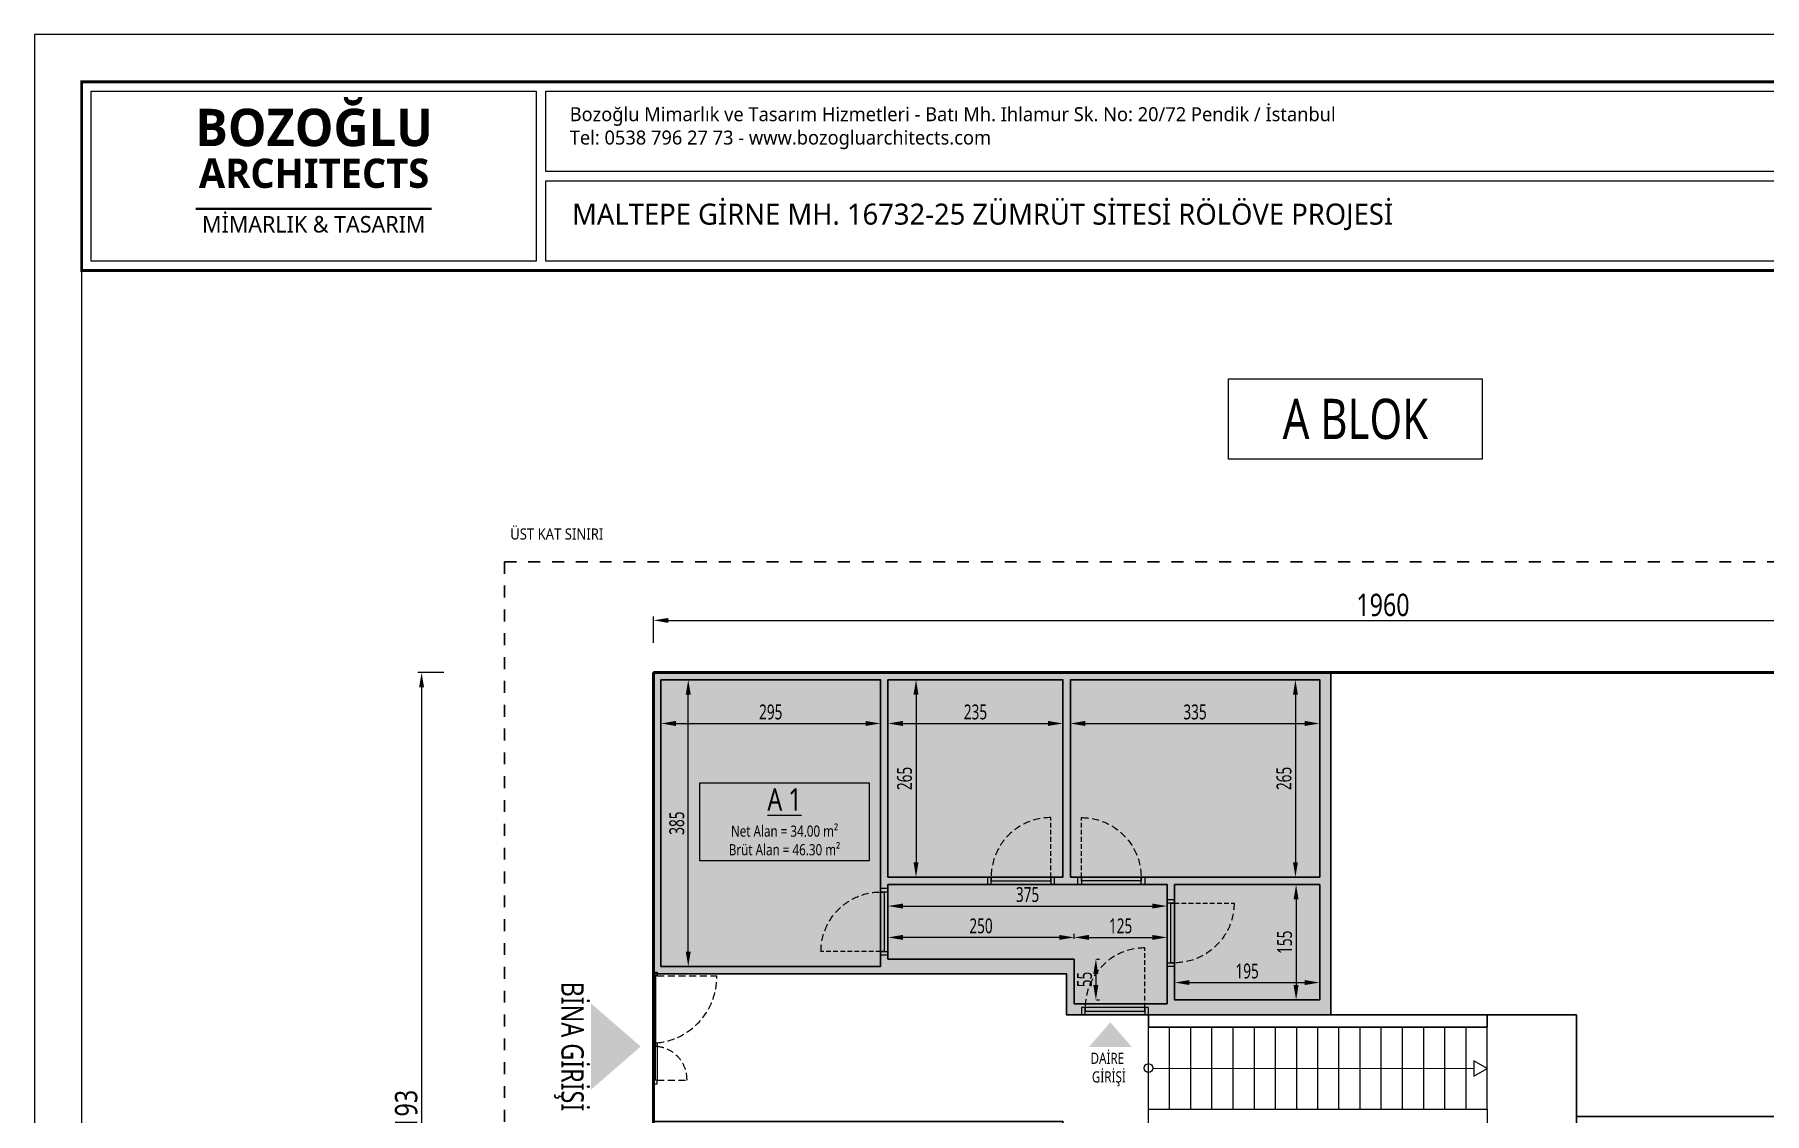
# Model space of a CAD drawing. Header units: metres. Extents: x 41905 to 73816, y -45641 to -42980.
# Drawn here: x 41905 to 44229, y -44429 to -42980 of the extents above; entities that cross this region are included whole.
import ezdxf

# ---------------------------------------------------------------- set-up
doc = ezdxf.new("R2010")
doc.units = ezdxf.units.M
doc.linetypes.add('HIDDEN2', pattern=[4.7625, 3.175, -1.5875])
doc.linetypes.add('JIS_02_1.2', pattern=[64.008, 32.004, -32.004])
for name, color, linetype, lineweight, true_color in [('0A PLAN BOYAMA', 7, 'Continuous', 13, 0xffdf7f), ('A GİRİŞ OKU', 1, 'Continuous', 13, 0xff0000), ('A YAZDIRMA', 7, 'Continuous', 13, 0x848484), ('A ÖLÇÜ DIŞ', 1, 'Continuous', 13, 0xff0000)]:
    doc.layers.add(name, color=color, linetype=linetype, lineweight=lineweight, true_color=true_color)
for name, color, linetype, lineweight in [('A ALAN BRÜT', 5, 'Continuous', 30), ('A ANTET', 7, 'Continuous', 13), ('A BİNA KONTUR', 4, 'Continuous', 50), ('A BİNA KONTUR KESİK', 4, 'JIS_02_1.2', 30), ('A DUVAR', 7, 'Continuous', 30), ('A KAPI', 11, 'Continuous', 13), ('A KAPI KESİK', 11, 'HIDDEN2', 13), ('A MERDİVEN', 3, 'Continuous', 13), ('A YAZI', 7, 'Continuous', 13)]:
    doc.layers.add(name, color=color, linetype=linetype, lineweight=lineweight)
doc.styles.add('HİB GENISO .70', font='GENISO.ttf', dxfattribs={"width": 0.7})
doc.styles.add('HİB NORMAL', font='segoeui.ttf')
doc.styles.add('HİB Segoe Bold', font='segoeuib.ttf', dxfattribs={"width": 0.8})
doc.styles.add('HİB SEGOE Normal .7', font='segoeui.ttf', dxfattribs={"width": 0.7})
doc.styles.add('HİB SEGOE Normal .9', font='segoeui.ttf', dxfattribs={"width": 0.9})
doc.styles.add('HİB Segoe Semilight .7', font='segoeuisl.ttf', dxfattribs={"width": 0.7})
doc.dimstyles.new('HİB New', dxfattribs={"dimtxt": 12, "dimasz": 18, "dimexe": 5, "dimexo": 30, "dimgap": 5, "dimtad": 1, "dimdec": 0, "dimzin": 0, "dimdsep": 46, "dimtxsty": 'HİB Segoe Semilight .7', "dimcen": 0.09, "dimclrd": 256, "dimclre": 256, "dimclrt": 256, "dimadec": 0, "dimazin": 0, "dimtfac": 1, "dimtdec": 4, "dimtix": 1, "dimtofl": 0, "dimtmove": 0, "dimatfit": 3, "dimfxl": 30, "dimfxlon": 1, "dimtvp": 1, "dimtolj": 1, "dimtzin": 0, "dimlwd": -1, "dimlwe": -3, "dimarcsym": 0})

# ---------------------------------------------------------------- blocks, each defined once
blk = doc.blocks.new('safsafsaf')
at = {"layer": 'A ANTET', "linetype": 'ByBlock', "ltscale": 100}
blk.add_line((49168, -37858.9), (52997.3, -37858.9), dxfattribs=at)
at = {"layer": 'A ANTET', "linetype": 'ByBlock', "ltscale": 100, "const_width": 4.22}
blk.add_lwpolyline([(49168, -37858.9), (52997.3, -37858.9), (52997.3, -38140.5), (49168, -38140.5)], close=True, dxfattribs=at)
at = {"layer": 'A ANTET', "linetype": 'ByBlock', "ltscale": 100}
for points in [[(52997.3, -40674.5), (49168, -40674.5), (49168, -37858.9), (52997.3, -37858.9)], [(49182.1, -37873), (49846.6, -37873), (49846.6, -38126.4), (49182.1, -38126.4)], [(49860.6, -37873), (52042.3, -37873), (52042.3, -37992.7), (49860.6, -37992.7)], [(49860.6, -38006.7), (52042.3, -38006.7), (52042.3, -38126.4), (49860.6, -38126.4)]]:
    blk.add_lwpolyline(points, close=True, dxfattribs=at)
blk.add_lwpolyline([(49337.9, -38048.6, 3.72, 3.72, 0), (49690.6, -38048.6, 0, 0, 0)], format="xyseb", dxfattribs=at)
at = {"layer": 'A YAZDIRMA', "linetype": 'ByBlock', "ltscale": 100}
blk.add_lwpolyline([(53278.8, -40744.9), (53278.8, -37788.5), (49097.6, -37788.5), (49097.6, -40744.9)], close=True, dxfattribs=at)
at = {"layer": 'A ANTET', "linetype": 'ByBlock', "ltscale": 100, "attachment_point": 1, "line_spacing_factor": 0.8, "style": 'HİB NORMAL'}
for s, insert, char_height, width in [('\\pxqc;{\\fSegoe UI Semibold|b0|i0|c162|p34;BOZOĞLU\\P\\pxqc;\\H0.7833x;ARCHITECTS\\P\\pxqc;\\H1.0213x;}', (49326, -37899.2), 55.749, 377.662), ('\\pxi-3,l4.25,qc,t4.25;MİMARLIK & TASARIM', (49291.1, -38059.2), 24.623, 415.716)]:
    blk.add_mtext(s, dxfattribs=dict(at, insert=insert, char_height=char_height, width=width))
at = {"layer": 'A ANTET', "linetype": 'ByBlock', "ltscale": 100, "attachment_point": 1, "style": 'HİB NORMAL'}
for s, insert, char_height, width in [('\\A1;\\pxql;Bozoğlu Mimarlık ve Tasarım Hizmetleri - Batı Mh. Ihlamur Sk. No: 20/72 Pendik / İstanbul\\PTel: 0538 796 27 73 - www.bozogluarchitects.com', (49896.5, -37896.8), 20.906, 1289.576), ('\\pxql;MALTEPE GİRNE MH. 16732-25 ZÜMRÜT SİTESİ RÖLÖVE PROJESİ', (49900, -38040.7), 31.359, 1361.276)]:
    blk.add_mtext(s, dxfattribs=dict(at, insert=insert, char_height=char_height, width=width))
blk = doc.blocks.new('*D17785')
at = {"layer": 'A ÖLÇÜ DIŞ', "lineweight": -3, "ltscale": 0.5}
for p, q in [((42746.9, -43876.4), (42746.9, -43910.1)), ((43041.9, -43876.4), (43041.9, -43910.1))]:
    blk.add_line(p, q, dxfattribs=at)
at = {"layer": 'A ÖLÇÜ DIŞ', "ltscale": 0.5}
blk.add_line((42766.9, -43905.1), (43021.9, -43905.1), dxfattribs=at)
at = {"layer": 'A ÖLÇÜ DIŞ'}
for points in [[(42766.9, -43901.7), (42766.9, -43908.4), (42746.9, -43905.1)], [(43021.9, -43908.4), (43021.9, -43901.7), (43041.9, -43905.1)]]:
    blk.add_solid(points, dxfattribs=at)
at = {"layer": 'Defpoints', "color": 0}
for p in [(42746.9, -43846.4), (43041.9, -43846.4), (43041.9, -43905.1)]:
    blk.add_point(p, dxfattribs=at)
at = {"layer": 'A ÖLÇÜ DIŞ', "ltscale": 0.5, "insert": (42894.4, -43889.7), "char_height": 20, "attachment_point": 5, "style": 'HİB SEGOE Normal .7'}
blk.add_mtext('\\A1;295', dxfattribs=at)
blk = doc.blocks.new('*D17786')
at = {"layer": 'A ÖLÇÜ DIŞ', "lineweight": -3, "ltscale": 0.5}
for p, q in [((43051.9, -43876.4), (43051.9, -43910.1)), ((43286.9, -43876.4), (43286.9, -43910.1))]:
    blk.add_line(p, q, dxfattribs=at)
at = {"layer": 'A ÖLÇÜ DIŞ', "ltscale": 0.5}
blk.add_line((43071.9, -43905.1), (43266.9, -43905.1), dxfattribs=at)
at = {"layer": 'A ÖLÇÜ DIŞ'}
for points in [[(43071.9, -43901.7), (43071.9, -43908.4), (43051.9, -43905.1)], [(43266.9, -43908.4), (43266.9, -43901.7), (43286.9, -43905.1)]]:
    blk.add_solid(points, dxfattribs=at)
at = {"layer": 'Defpoints', "color": 0}
for p in [(43051.9, -43846.4), (43286.9, -43846.4), (43286.9, -43905.1)]:
    blk.add_point(p, dxfattribs=at)
at = {"layer": 'A ÖLÇÜ DIŞ', "ltscale": 0.5, "insert": (43169.4, -43889.7), "char_height": 20, "attachment_point": 5, "style": 'HİB SEGOE Normal .7'}
blk.add_mtext('\\A1;235', dxfattribs=at)
blk = doc.blocks.new('*D17787')
at = {"layer": 'A ÖLÇÜ DIŞ', "lineweight": -3, "ltscale": 0.5}
for p, q in [((43296.9, -43876.4), (43296.9, -43910.1)), ((43631.9, -43876.4), (43631.9, -43910.1))]:
    blk.add_line(p, q, dxfattribs=at)
at = {"layer": 'A ÖLÇÜ DIŞ', "ltscale": 0.5}
blk.add_line((43316.9, -43905.1), (43611.9, -43905.1), dxfattribs=at)
at = {"layer": 'A ÖLÇÜ DIŞ'}
for points in [[(43316.9, -43901.7), (43316.9, -43908.4), (43296.9, -43905.1)], [(43611.9, -43908.4), (43611.9, -43901.7), (43631.9, -43905.1)]]:
    blk.add_solid(points, dxfattribs=at)
at = {"layer": 'Defpoints', "color": 0}
for p in [(43296.9, -43846.4), (43631.9, -43846.4), (43631.9, -43905.1)]:
    blk.add_point(p, dxfattribs=at)
at = {"layer": 'A ÖLÇÜ DIŞ', "ltscale": 0.5, "insert": (43464.4, -43889.7), "char_height": 20, "attachment_point": 5, "style": 'HİB SEGOE Normal .7'}
blk.add_mtext('\\A1;335', dxfattribs=at)
blk = doc.blocks.new('*D17788')
at = {"layer": 'A ÖLÇÜ DIŞ', "lineweight": -3, "ltscale": 0.5}
for p, q in [((42776.9, -43846.4), (42788.6, -43846.4)), ((42776.9, -44231.4), (42788.6, -44231.4))]:
    blk.add_line(p, q, dxfattribs=at)
at = {"layer": 'A ÖLÇÜ DIŞ', "ltscale": 0.5}
blk.add_line((42783.6, -44211.4), (42783.6, -43866.4), dxfattribs=at)
at = {"layer": 'A ÖLÇÜ DIŞ'}
for points in [[(42786.9, -43866.4), (42780.2, -43866.4), (42783.6, -43846.4)], [(42780.2, -44211.4), (42786.9, -44211.4), (42783.6, -44231.4)]]:
    blk.add_solid(points, dxfattribs=at)
at = {"layer": 'Defpoints', "color": 0}
for p in [(42746.9, -43846.4), (42783.6, -43846.4), (42746.9, -44231.4)]:
    blk.add_point(p, dxfattribs=at)
at = {"layer": 'A ÖLÇÜ DIŞ', "ltscale": 0.5, "insert": (42768.2, -44038.9), "char_height": 20, "attachment_point": 5, "rotation": 90, "style": 'HİB SEGOE Normal .7'}
blk.add_mtext('\\A1;385', dxfattribs=at)
blk = doc.blocks.new('*D17789')
at = {"layer": 'A ÖLÇÜ DIŞ', "lineweight": -3, "ltscale": 0.5}
for p, q in [((43081.9, -43846.4), (43094.6, -43846.4)), ((43081.9, -44111.4), (43094.6, -44111.4))]:
    blk.add_line(p, q, dxfattribs=at)
at = {"layer": 'A ÖLÇÜ DIŞ', "ltscale": 0.5}
blk.add_line((43089.6, -43866.4), (43089.6, -44091.4), dxfattribs=at)
at = {"layer": 'A ÖLÇÜ DIŞ'}
for points in [[(43092.9, -43866.4), (43086.2, -43866.4), (43089.6, -43846.4)], [(43086.2, -44091.4), (43092.9, -44091.4), (43089.6, -44111.4)]]:
    blk.add_solid(points, dxfattribs=at)
at = {"layer": 'Defpoints', "color": 0}
for p in [(43051.9, -43846.4), (43051.9, -44111.4), (43089.6, -44111.4)]:
    blk.add_point(p, dxfattribs=at)
at = {"layer": 'A ÖLÇÜ DIŞ', "ltscale": 0.5, "insert": (43074.2, -43978.9), "char_height": 20, "attachment_point": 5, "rotation": 90, "style": 'HİB SEGOE Normal .7'}
blk.add_mtext('\\A1;265', dxfattribs=at)
blk = doc.blocks.new('*D17790')
at = {"layer": 'A ÖLÇÜ DIŞ', "lineweight": -3, "ltscale": 0.5}
for p, q in [((43569.3, -43846.4), (43604.3, -43846.4)), ((43569.3, -44111.4), (43604.3, -44111.4))]:
    blk.add_line(p, q, dxfattribs=at)
at = {"layer": 'A ÖLÇÜ DIŞ', "ltscale": 0.5}
blk.add_line((43599.3, -43866.4), (43599.3, -44091.4), dxfattribs=at)
at = {"layer": 'A ÖLÇÜ DIŞ'}
for points in [[(43602.6, -43866.4), (43596, -43866.4), (43599.3, -43846.4)], [(43596, -44091.4), (43602.6, -44091.4), (43599.3, -44111.4)]]:
    blk.add_solid(points, dxfattribs=at)
at = {"layer": 'Defpoints', "color": 0}
for p in [(43296.9, -43846.4), (43296.9, -44111.4), (43599.3, -44111.4)]:
    blk.add_point(p, dxfattribs=at)
at = {"layer": 'A ÖLÇÜ DIŞ', "ltscale": 0.5, "insert": (43584, -43978.9), "char_height": 20, "attachment_point": 5, "rotation": 90, "style": 'HİB SEGOE Normal .7'}
blk.add_mtext('\\A1;265', dxfattribs=at)
blk = doc.blocks.new('*D17791')
at = {"layer": 'A ÖLÇÜ DIŞ', "lineweight": -3, "ltscale": 0.5}
for p, q in [((43601.9, -44121.4), (43595.2, -44121.4)), ((43601.9, -44276.4), (43595.2, -44276.4))]:
    blk.add_line(p, q, dxfattribs=at)
at = {"layer": 'A ÖLÇÜ DIŞ', "ltscale": 0.5}
blk.add_line((43600.2, -44141.4), (43600.2, -44256.4), dxfattribs=at)
at = {"layer": 'A ÖLÇÜ DIŞ'}
for points in [[(43603.5, -44141.4), (43596.8, -44141.4), (43600.2, -44121.4)], [(43596.8, -44256.4), (43603.5, -44256.4), (43600.2, -44276.4)]]:
    blk.add_solid(points, dxfattribs=at)
at = {"layer": 'Defpoints', "color": 0}
for p in [(43631.9, -44121.4), (43600.2, -44276.4), (43631.9, -44276.4)]:
    blk.add_point(p, dxfattribs=at)
at = {"layer": 'A ÖLÇÜ DIŞ', "ltscale": 0.5, "insert": (43584.8, -44198.9), "char_height": 20, "attachment_point": 5, "rotation": 90, "style": 'HİB SEGOE Normal .7'}
blk.add_mtext('\\A1;155', dxfattribs=at)
blk = doc.blocks.new('*D17792')
at = {"layer": 'A ÖLÇÜ DIŞ', "lineweight": -3, "ltscale": 0.5}
for p, q in [((43436.9, -44223), (43436.9, -44258)), ((43631.9, -44223), (43631.9, -44258))]:
    blk.add_line(p, q, dxfattribs=at)
at = {"layer": 'A ÖLÇÜ DIŞ', "ltscale": 0.5}
blk.add_line((43456.9, -44253), (43611.9, -44253), dxfattribs=at)
at = {"layer": 'A ÖLÇÜ DIŞ'}
for points in [[(43456.9, -44249.7), (43456.9, -44256.3), (43436.9, -44253)], [(43611.9, -44256.3), (43611.9, -44249.7), (43631.9, -44253)]]:
    blk.add_solid(points, dxfattribs=at)
at = {"layer": 'Defpoints', "color": 0}
for p in [(43436.9, -44121.4), (43631.9, -44121.4), (43631.9, -44253)]:
    blk.add_point(p, dxfattribs=at)
at = {"layer": 'A ÖLÇÜ DIŞ', "ltscale": 0.5, "insert": (43534.4, -44237.6), "char_height": 20, "attachment_point": 5, "style": 'HİB SEGOE Normal .7'}
blk.add_mtext('\\A1;195', dxfattribs=at)
blk = doc.blocks.new('*D17793')
at = {"layer": 'A ÖLÇÜ DIŞ', "lineweight": -3, "ltscale": 0.5}
for p, q in [((43051.9, -44151.4), (43051.9, -44155.3)), ((43426.9, -44151.4), (43426.9, -44155.3))]:
    blk.add_line(p, q, dxfattribs=at)
at = {"layer": 'A ÖLÇÜ DIŞ', "ltscale": 0.5}
blk.add_line((43071.9, -44150.3), (43406.9, -44150.3), dxfattribs=at)
at = {"layer": 'A ÖLÇÜ DIŞ'}
for points in [[(43071.9, -44146.9), (43071.9, -44153.6), (43051.9, -44150.3)], [(43406.9, -44153.6), (43406.9, -44146.9), (43426.9, -44150.3)]]:
    blk.add_solid(points, dxfattribs=at)
at = {"layer": 'Defpoints', "color": 0}
for p in [(43051.9, -44121.4), (43426.9, -44121.4), (43426.9, -44150.3)]:
    blk.add_point(p, dxfattribs=at)
at = {"layer": 'A ÖLÇÜ DIŞ', "ltscale": 0.5, "insert": (43239.4, -44134.9), "char_height": 20, "attachment_point": 5, "style": 'HİB SEGOE Normal .7'}
blk.add_mtext('\\A1;375', dxfattribs=at)
blk = doc.blocks.new('*D17794')
at = {"layer": 'A ÖLÇÜ DIŞ', "lineweight": -3, "ltscale": 0.5}
for p, q in [((43331.9, -44221.4), (43336.2, -44221.4)), ((43331.9, -44276.4), (43336.2, -44276.4))]:
    blk.add_line(p, q, dxfattribs=at)
at = {"layer": 'A ÖLÇÜ DIŞ', "ltscale": 0.5}
blk.add_line((43331.2, -44241.4), (43331.2, -44256.4), dxfattribs=at)
at = {"layer": 'A ÖLÇÜ DIŞ'}
for points in [[(43334.5, -44241.4), (43327.8, -44241.4), (43331.2, -44221.4)], [(43327.8, -44256.4), (43334.5, -44256.4), (43331.2, -44276.4)]]:
    blk.add_solid(points, dxfattribs=at)
at = {"layer": 'Defpoints', "color": 0}
for p in [(43301.9, -44221.4), (43301.9, -44276.4), (43331.2, -44276.4)]:
    blk.add_point(p, dxfattribs=at)
at = {"layer": 'A ÖLÇÜ DIŞ', "ltscale": 0.5, "insert": (43316, -44248.9), "char_height": 20, "attachment_point": 5, "rotation": 90, "style": 'HİB SEGOE Normal .7'}
blk.add_mtext('\\A1;55', dxfattribs=at)
blk = doc.blocks.new('*D17795')
at = {"layer": 'A ÖLÇÜ DIŞ', "lineweight": -3, "ltscale": 0.5}
for p, q in [((43301.9, -44191.4), (43301.9, -44187.4)), ((43426.9, -44191.4), (43426.9, -44187.4))]:
    blk.add_line(p, q, dxfattribs=at)
at = {"layer": 'A ÖLÇÜ DIŞ', "ltscale": 0.5}
blk.add_line((43321.9, -44192.4), (43406.9, -44192.4), dxfattribs=at)
at = {"layer": 'A ÖLÇÜ DIŞ'}
for points in [[(43321.9, -44189), (43321.9, -44195.7), (43301.9, -44192.4)], [(43406.9, -44195.7), (43406.9, -44189), (43426.9, -44192.4)]]:
    blk.add_solid(points, dxfattribs=at)
at = {"layer": 'Defpoints', "color": 0}
for p in [(43426.9, -44192.4), (43301.9, -44221.4), (43426.9, -44221.4)]:
    blk.add_point(p, dxfattribs=at)
at = {"layer": 'A ÖLÇÜ DIŞ', "ltscale": 0.5, "insert": (43364.4, -44177), "char_height": 20, "attachment_point": 5, "style": 'HİB SEGOE Normal .7'}
blk.add_mtext('\\A1;125', dxfattribs=at)
blk = doc.blocks.new('*D17796')
at = {"layer": 'A ÖLÇÜ DIŞ', "lineweight": -3, "ltscale": 0.5}
for p, q in [((43051.9, -44194.4), (43051.9, -44187.4)), ((43301.9, -44194.4), (43301.9, -44187.4))]:
    blk.add_line(p, q, dxfattribs=at)
at = {"layer": 'A ÖLÇÜ DIŞ', "ltscale": 0.5}
blk.add_line((43281.9, -44192.4), (43071.9, -44192.4), dxfattribs=at)
at = {"layer": 'A ÖLÇÜ DIŞ'}
for points in [[(43071.9, -44189), (43071.9, -44195.7), (43051.9, -44192.4)], [(43281.9, -44195.7), (43281.9, -44189), (43301.9, -44192.4)]]:
    blk.add_solid(points, dxfattribs=at)
at = {"layer": 'Defpoints', "color": 0}
for p in [(43051.9, -44192.4), (43051.9, -44224.4), (43301.9, -44224.4)]:
    blk.add_point(p, dxfattribs=at)
at = {"layer": 'A ÖLÇÜ DIŞ', "ltscale": 0.5, "insert": (43176.9, -44177), "char_height": 20, "attachment_point": 5, "style": 'HİB SEGOE Normal .7'}
blk.add_mtext('\\A1;250', dxfattribs=at)
blk = doc.blocks.new('MER')
at = {"layer": 'A MERDİVEN'}
for p, q in [((0, 110), (0, 0)), ((28.4, 110), (28.4, 0)), ((56.9, 110), (56.9, 0)), ((85.3, 110), (85.3, 0)), ((113.7, 110), (113.7, 0)), ((142.2, 110), (142.2, 0)), ((170.6, 110), (170.6, 0)), ((199.1, 110), (199.1, 0)), ((227.5, 110), (227.5, 0)), ((255.9, 110), (255.9, 0)), ((284.4, 110), (284.4, 0)), ((312.8, 110), (312.8, 0)), ((341.2, 110), (341.2, 0)), ((369.7, 110), (369.7, 0)), ((398.1, 110), (398.1, 0)), ((426.6, 110), (426.6, 0)), ((455, 110), (455, 0)), ((449, 55), (17.7, 55.5))]:
    blk.add_line(p, q, dxfattribs=at)
for points in [[(0, 130), (455, 130), (455, 110), (0, 110)], [(0, 55.5), (17.7, 45.3), (17.7, 65.8)]]:
    blk.add_lwpolyline(points, close=True, dxfattribs=at)
blk.add_circle((455, 55), 6, dxfattribs=at)
for p in [(28.4, 110), (56.9, 110), (85.3, 110), (113.7, 110), (142.2, 110), (170.6, 110), (199.1, 110), (227.5, 110), (255.9, 110), (284.4, 110), (312.8, 110), (341.2, 110), (369.7, 110), (398.1, 110), (426.6, 110)]:
    blk.add_point(p, dxfattribs=at)
blk = doc.blocks.new('KAPI 90X10')
at = {"layer": 'A KAPI', "color": 0}
for points in [[(5, 10), (0, 10), (0, 0), (5, 0)], [(85, 5), (85, 10), (5, 10), (5, 5)], [(90, 10), (85, 10), (85, 0), (90, 0)]]:
    blk.add_lwpolyline(points, close=True, dxfattribs=at)
at = {"layer": 'A KAPI KESİK', "color": 0, "ltscale": 2}
blk.add_line((85, 10), (85, 90), dxfattribs=at)
at = {"layer": 'A KAPI KESİK', "color": 0, "ltscale": 3}
blk.add_arc((85, 10), 80, 90, 180, dxfattribs=at)
at = {"layer": 'A YAZI', "color": 0, "style": 'HİB Segoe Semilight .7', "width": 0.7}
blk.add_attdef('KAPI_NO', (76.6, 23.8), '', height=12, rotation=90, dxfattribs=at)
blk = doc.blocks.new('*D17836')
at = {"layer": 'A ÖLÇÜ DIŞ', "lineweight": -3, "ltscale": 0.5}
for p, q in [((42455.3, -43836.4), (42420.3, -43836.4)), ((42455.3, -45029.4), (42420.3, -45029.4))]:
    blk.add_line(p, q, dxfattribs=at)
at = {"layer": 'A ÖLÇÜ DIŞ', "ltscale": 0.5}
blk.add_line((42425.3, -43856.4), (42425.3, -45009.4), dxfattribs=at)
at = {"layer": 'A ÖLÇÜ DIŞ'}
for points in [[(42428.6, -43856.4), (42422, -43856.4), (42425.3, -43836.4)], [(42422, -45009.4), (42428.6, -45009.4), (42425.3, -45029.4)]]:
    blk.add_solid(points, dxfattribs=at)
at = {"layer": 'Defpoints', "color": 0}
for p in [(42736.9, -43836.4), (42425.3, -45029.4), (42736.9, -45029.4)]:
    blk.add_point(p, dxfattribs=at)
at = {"layer": 'A ÖLÇÜ DIŞ', "ltscale": 0.5, "insert": (42404.7, -44432.9), "char_height": 30, "attachment_point": 5, "rotation": 90, "style": 'HİB Segoe Bold'}
blk.add_mtext('\\A1;1193', dxfattribs=at)
blk = doc.blocks.new('*D17837')
at = {"layer": 'A ÖLÇÜ DIŞ', "lineweight": -3, "ltscale": 0.5}
for p, q in [((42736.9, -43796.6), (42736.9, -43761.6)), ((44696.9, -43796.6), (44696.9, -43761.6))]:
    blk.add_line(p, q, dxfattribs=at)
at = {"layer": 'A ÖLÇÜ DIŞ', "ltscale": 0.5}
blk.add_line((42756.9, -43766.6), (44676.9, -43766.6), dxfattribs=at)
at = {"layer": 'A ÖLÇÜ DIŞ'}
for points in [[(42756.9, -43763.3), (42756.9, -43770), (42736.9, -43766.6)], [(44676.9, -43770), (44676.9, -43763.3), (44696.9, -43766.6)]]:
    blk.add_solid(points, dxfattribs=at)
at = {"layer": 'Defpoints', "color": 0}
for p in [(44696.9, -43766.6), (42736.9, -43862.2), (44696.9, -43862.2)]:
    blk.add_point(p, dxfattribs=at)
at = {"layer": 'A ÖLÇÜ DIŞ', "ltscale": 0.5, "insert": (43716.9, -43746), "char_height": 30, "attachment_point": 5, "style": 'HİB Segoe Bold'}
blk.add_mtext('\\A1;1960', dxfattribs=at)
blk = doc.blocks.new('KAPI GİRİŞ 150')
at = {"layer": 'A KAPI', "ltscale": 100}
for points in [[(-5, 40), (0, 40), (0, 45), (-5, 45)], [(50, 42.5), (50, 40), (0, 40), (0, 42.5)], [(140, 45), (140, 42.5), (45, 42.5), (45, 45)], [(50, 40), (45, 40), (45, 45), (50, 45)], [(145, 40), (140, 40), (140, 45), (145, 45)]]:
    blk.add_lwpolyline(points, close=True, dxfattribs=at)
at = {"layer": 'A KAPI KESİK', "ltscale": 3}
for p, q in [((0, 40), (0, 0)), ((140, 40), (140, -40))]:
    blk.add_line(p, q, dxfattribs=at)
for centre, radius, start, end in [((0.7, 44.5), 44.5, 269.104, 354.1631), ((138.6, 49.1), 89.1, 185.8369, 270.896)]:
    blk.add_arc(centre, radius, start, end, dxfattribs=at)
at = {"layer": 'A YAZI', "style": 'HİB GENISO .70', "text_generation_flag": 4, "width": 0.7}
blk.add_attdef('KAPI_NO', (119.9, -16.4), '', height=12, rotation=90, dxfattribs=at)

msp = doc.modelspace()

# ---------------------------------------------------------------- hatches: boundary and pattern name
at = {"layer": '0A PLAN BOYAMA', "linetype": 'ByBlock', "ltscale": 100, "true_color": 0xffeebb, "transparency": 33554687}
h = msp.add_hatch(color=254, dxfattribs=at)
h.dxf.hatch_style = 1
h.paths.add_polyline_path([(42736.9, -44241.4), (42736.9, -43836.4), (43646.9, -43836.4), (43646.9, -44296.4), (43291.9, -44296.4), (43291.9, -44241.4)])
at = {"layer": 'A GİRİŞ OKU', "ltscale": 100, "transparency": 33554687}
h = msp.add_hatch(color=256, dxfattribs=at)
h.dxf.hatch_style = 1
h.paths.add_polyline_path([(42653.1, -44281.2), (42653.1, -44396.7), (42719.7, -44338.9)])
h = msp.add_hatch(color=256, dxfattribs=at)
h.dxf.hatch_style = 1
h.paths.add_polyline_path([(43321.8, -44339.6), (43379.5, -44339.6), (43350.6, -44306.3)])

# ---------------------------------------------------------------- linework, layer by layer
at = {"layer": 'A ALAN BRÜT', "ltscale": 0.5}
msp.add_line((42736.9, -44439.4), (42736.9, -44241.4), dxfattribs=at)
for points in [[(42736.9, -44241.4), (42736.9, -43836.4), (43646.9, -43836.4), (43646.9, -44296.4), (43291.9, -44296.4), (43291.9, -44241.4)], [(44696.9, -44432.9), (44696.9, -43836.4), (43646.9, -43836.4), (43646.9, -44296.4), (43976.9, -44296.4), (43976.9, -44432.9)], [(42736.9, -44241.4), (42736.9, -44439.4), (43286.9, -44439.4), (43286.9, -44569.6), (43646.9, -44569.6), (43646.9, -44569.4), (43976.9, -44569.4), (43976.9, -44432.9), (43976.9, -44296.4), (43646.9, -44296.4), (43291.9, -44296.4), (43291.9, -44241.4)]]:
    msp.add_lwpolyline(points, close=True, dxfattribs=at)
at = {"layer": 'A BİNA KONTUR', "ltscale": 0.5}
msp.add_lwpolyline([(42736.9, -43836.4), (44696.9, -43836.4), (44696.9, -45059.4), (44521.9, -45059.4), (44521.9, -45029.4), (42736.9, -45029.4)], close=True, dxfattribs=at)
at = {"layer": 'A BİNA KONTUR KESİK', "linetype": 'JIS_02_1.2', "ltscale": 0.5}
msp.add_lwpolyline([(42536.9, -45197.9), (44696.9, -45197.9), (44696.9, -43687.9), (42536.9, -43687.9)], close=True, dxfattribs=at)
at = {"layer": 'A DUVAR', "ltscale": 0.5}
for p, q in [((43401.9, -44312.9), (43401.9, -44296.4)), ((43401.9, -44312.9), (43856.9, -44312.9)), ((43856.9, -44312.9), (43856.9, -44296.4))]:
    msp.add_line(p, q, dxfattribs=at)
for points in [[(42746.9, -44231.4), (42746.9, -43846.4), (43041.9, -43846.4), (43041.9, -44231.4)], [(43051.9, -44111.4), (43051.9, -43846.4), (43286.9, -43846.4), (43286.9, -44111.4)], [(43296.9, -44111.4), (43296.9, -43846.4), (43631.9, -43846.4), (43631.9, -44111.4)], [(43296.9, -44111.4), (43296.9, -43846.4), (43631.9, -43846.4), (43631.9, -44111.4)], [(43301.9, -44221.4), (43051.9, -44221.4), (43051.9, -44121.4), (43426.9, -44121.4), (43426.9, -44281.4), (43301.9, -44281.4)], [(43436.9, -44121.4), (43631.9, -44121.4), (43631.9, -44276.4), (43436.9, -44276.4)]]:
    msp.add_lwpolyline(points, close=True, dxfattribs=at)

# ---------------------------------------------------------------- block references
at = {"layer": 'A ANTET', "ltscale": 0.5, "xscale": 0.8999999999999999, "yscale": 0.8999999999999999, "zscale": 0.8999999999999999}
msp.add_blockref('safsafsaf', (-2282.5, -8970.3), dxfattribs=at)
at = {"layer": 'A DUVAR', "rotation": 90}
msp.add_blockref('KAPI GİRİŞ 150', (42781.9, -44383.9), dxfattribs=at)
at = {"layer": 'A DUVAR', "ltscale": 0.5, "rotation": 180}
msp.add_blockref('MER', (43856.9, -44312.9), dxfattribs=at)
at = {"layer": 'A KAPI', "ltscale": 100}
for p in [(43185.5, -44121.5), (43311.9, -44296.5)]:
    msp.add_blockref('KAPI 90X10', p, dxfattribs=at)
at = {"layer": 'A KAPI', "ltscale": 100, "xscale": -1}
msp.add_blockref('KAPI 90X10', (43396.9, -44121.5), dxfattribs=at)
for p, rotation in [((43051.9, -44126.4), 89.99999999999986), ((43426.8, -44231.4), 270)]:
    msp.add_blockref('KAPI 90X10', p, dxfattribs=dict(at, rotation=rotation))

# ---------------------------------------------------------------- texts
at = {"layer": 'A YAZI', "ltscale": 100, "attachment_point": 7, "style": 'HİB Segoe Bold', "bg_fill": 16}
for s, insert, char_height, width in [('\\pxqc;A BLOK', (43536.4, -43523.8), 54, 286.898), ('\\pxqc;{\\H2x;\\LA 1\\P\\pxql;}Net Alan^I= 34.00 m²\\PBrüt Alan^I= 46.30 m²', (42806.5, -44082.4), 15, 212.748)]:
    msp.add_mtext(s, dxfattribs=dict(at, insert=insert, char_height=char_height, width=width))
at = {"layer": 'A YAZI', "ltscale": 100, "char_height": 15, "width": 136.235, "attachment_point": 2}
for s, insert, style in [('ÜST KAT SINIRI', (42606.9, -43643.1), 'HİB SEGOE Normal .9'), ('DAİRE\\P GİRİŞİ', (43346.6, -44347.2), 'HİB Segoe Bold')]:
    msp.add_mtext(s, dxfattribs=dict(at, insert=insert, style=style))
at = {"layer": 'A YAZI', "ltscale": 100, "insert": (42643.2, -44338.8), "char_height": 30, "width": 272.47, "attachment_point": 2, "rotation": 270, "style": 'HİB Segoe Bold'}
msp.add_mtext('BİNA GİRİŞİ', dxfattribs=at)

# ---------------------------------------------------------------- dimensions: what is measured, and where the dimension line sits
at = {"layer": 'A ÖLÇÜ DIŞ', "ltscale": 0.5}
for base, p1, p2, override, picture, middle in [((44696.9, -43766.6), (42736.9, -43862.2), (44696.9, -43862.2), {"dimtxt": 30, "dimasz": 20, "dimtxsty": 'HİB Segoe Bold'}, '*D17837', (43716.9, -43746)), ((43041.9, -43905.1), (42746.9, -43846.4), (43041.9, -43846.4), {"dimtxt": 20, "dimasz": 20, "dimtxsty": 'HİB SEGOE Normal .7'}, '*D17785', (42894.4, -43889.7)), ((43286.9, -43905.1), (43051.9, -43846.4), (43286.9, -43846.4), {"dimtxt": 20, "dimasz": 20, "dimtxsty": 'HİB SEGOE Normal .7'}, '*D17786', (43169.4, -43889.7)), ((43631.9, -43905.1), (43296.9, -43846.4), (43631.9, -43846.4), {"dimtxt": 20, "dimasz": 20, "dimtxsty": 'HİB SEGOE Normal .7'}, '*D17787', (43464.4, -43889.7)), ((43426.9, -44150.3), (43051.9, -44121.4), (43426.9, -44121.4), {"dimtxt": 20, "dimasz": 20, "dimtxsty": 'HİB SEGOE Normal .7'}, '*D17793', (43239.4, -44134.9)), ((43631.9, -44253), (43436.9, -44121.4), (43631.9, -44121.4), {"dimtxt": 20, "dimasz": 20, "dimtxsty": 'HİB SEGOE Normal .7'}, '*D17792', (43534.4, -44237.6)), ((43051.9, -44192.4), (43301.9, -44224.4), (43051.9, -44224.4), {"dimtxt": 20, "dimasz": 20, "dimtxsty": 'HİB SEGOE Normal .7'}, '*D17796', (43176.9, -44177)), ((43426.9, -44192.4), (43301.9, -44221.4), (43426.9, -44221.4), {"dimtxt": 20, "dimasz": 20, "dimtxsty": 'HİB SEGOE Normal .7'}, '*D17795', (43364.4, -44177))]:
    dim = msp.add_linear_dim(base=base, p1=p1, p2=p2, dimstyle='HİB New', override=override, dxfattribs=at)
    dim.commit()
    dim.dimension.update_dxf_attribs({"geometry": picture, "text_midpoint": middle})
for base, p1, p2, override, picture, middle in [((42425.3, -45029.4), (42736.9, -43836.4), (42736.9, -45029.4), {"dimtxt": 30, "dimasz": 20, "dimtxsty": 'HİB Segoe Bold'}, '*D17836', (42404.7, -44432.9)), ((42783.6, -43846.4), (42746.9, -44231.4), (42746.9, -43846.4), {"dimtxt": 20, "dimasz": 20, "dimtxsty": 'HİB SEGOE Normal .7'}, '*D17788', (42768.2, -44038.9)), ((43089.6, -44111.4), (43051.9, -43846.4), (43051.9, -44111.4), {"dimtxt": 20, "dimasz": 20, "dimtxsty": 'HİB SEGOE Normal .7'}, '*D17789', (43074.2, -43978.9)), ((43599.3, -44111.4), (43296.9, -43846.4), (43296.9, -44111.4), {"dimtxt": 20, "dimasz": 20, "dimtxsty": 'HİB SEGOE Normal .7'}, '*D17790', (43584, -43978.9)), ((43600.2, -44276.4), (43631.9, -44121.4), (43631.9, -44276.4), {"dimtxt": 20, "dimasz": 20, "dimtxsty": 'HİB SEGOE Normal .7'}, '*D17791', (43584.8, -44198.9)), ((43331.2, -44276.4), (43301.9, -44221.4), (43301.9, -44276.4), {"dimtxt": 20, "dimasz": 20, "dimtxsty": 'HİB SEGOE Normal .7'}, '*D17794', (43316, -44248.9))]:
    dim = msp.add_linear_dim(base=base, p1=p1, p2=p2, angle=90, dimstyle='HİB New', override=override, dxfattribs=at)
    dim.commit()
    dim.dimension.update_dxf_attribs({"geometry": picture, "text_midpoint": middle})

doc.saveas('drawing.dxf')
